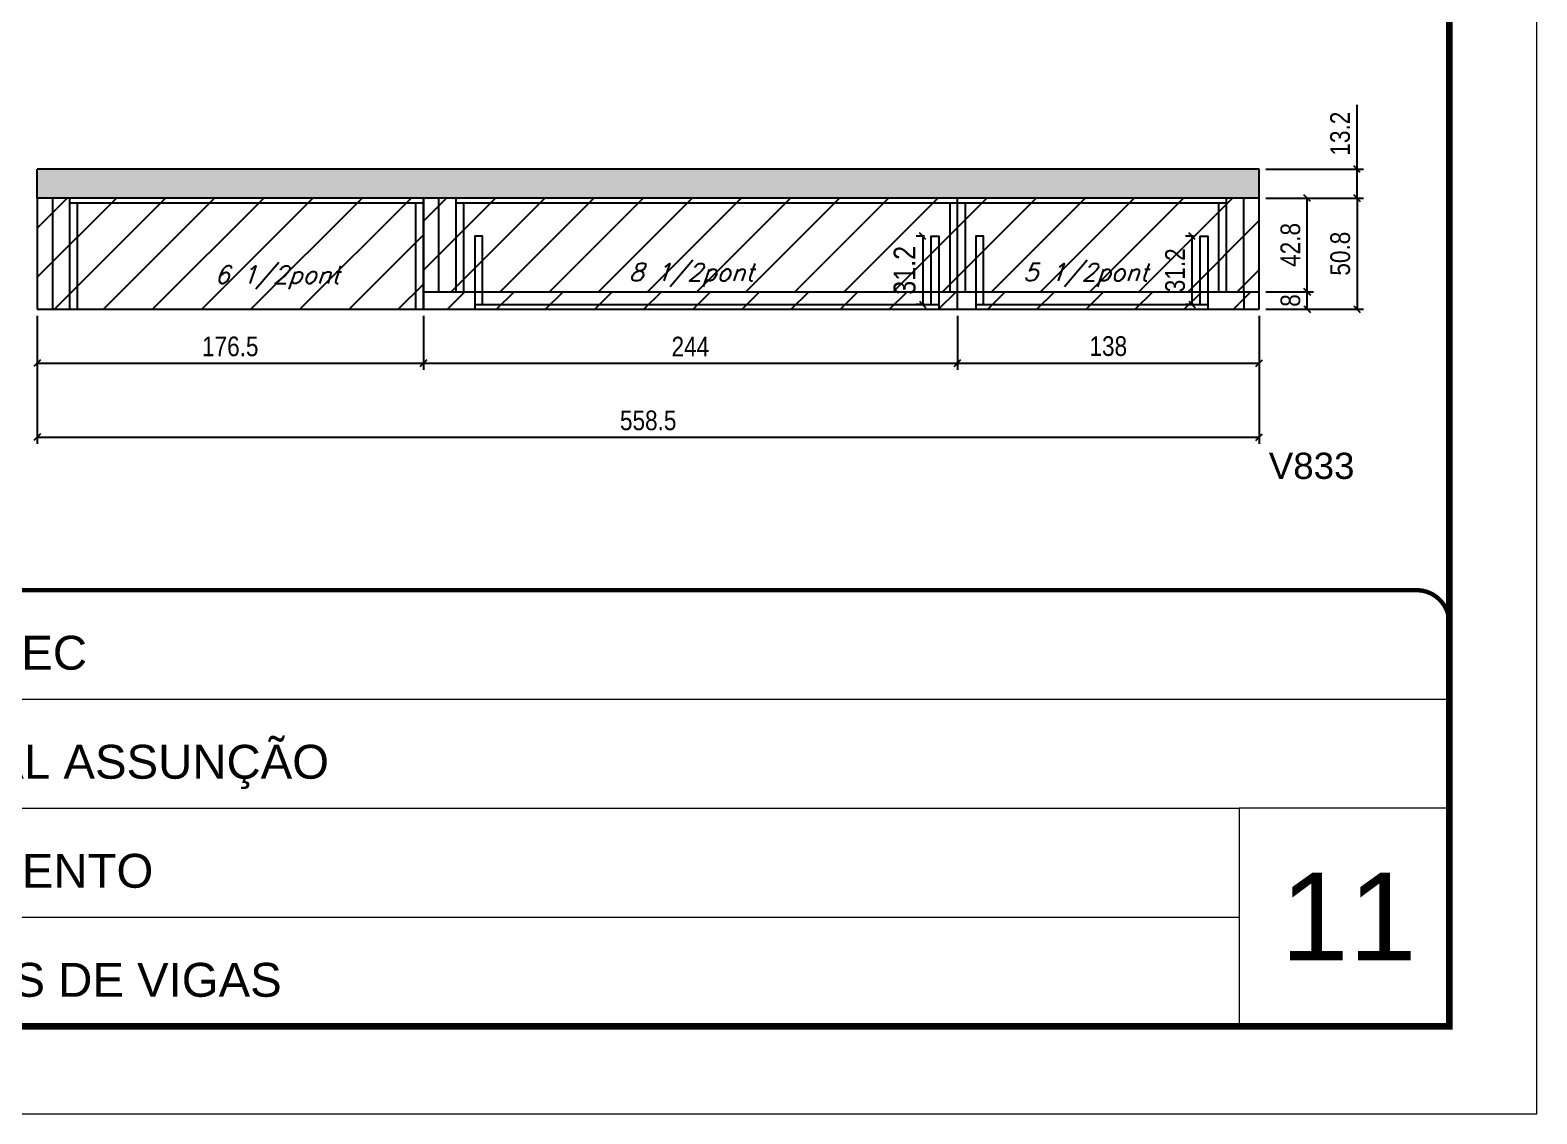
# Model space of a CAD drawing. Extents: x -20960 to -5926, y -2106 to 21915.
# Drawn here: x -8227 to -7538, y 18568 to 19063 of the extents above; entities that cross this region are included whole.
import ezdxf

# ---------------------------------------------------------------- set-up
doc = ezdxf.new("R2010")
doc.units = 0
doc.linetypes.add('CONTINUO', pattern=[0])
doc.linetypes.add('DASHED', pattern=[0.75, 0.5, -0.25])
for name, color, linetype in [('5', 5, 'Continuous'), ('COTA', 241, 'Continuous'), ('Painéis', 200, 'Continuous'), ('Reaproveitamento', 251, 'Continuous'), ('SARR_2.2x7', 40, 'Continuous'), ('SARR_3.5x7', 81, 'Continuous'), ('texto', 7, 'Continuous')]:
    doc.layers.add(name, color=color, linetype=linetype)
for name, color, linetype, lineweight in [('CARIMBO', 255, 'Continuous', 9), ('Folhas', 255, 'Continuous', 9), ('SARRAFO DE PRESSAO', 251, 'DASHED', 9)]:
    doc.layers.add(name, color=color, linetype=linetype, lineweight=lineweight)
doc.styles.add('ARIAL', font='arial.ttf')
doc.styles.add('COTA TECNICA', font='techl___.ttf', dxfattribs={"height": 10})
doc.styles.add('COTA TECNICA-50', font='techl___.ttf', dxfattribs={"height": 9})
doc.styles.add('Romans', font='romans.shx')
doc.styles.get("Standard").update_dxf_attribs({"font": 'arial.ttf'})
doc.dimstyles.new('COTA PAINEL-50', dxfattribs={"dimtxt": 9, "dimasz": 3, "dimexe": 3, "dimexo": 3, "dimgap": 3, "dimtad": 1, "dimdec": 1, "dimzin": 12, "dimdsep": 46, "dimtxsty": 'COTA TECNICA-50', "dimblk1": 'OBLIQUE', "dimblk2": 'OBLIQUE', "dimsah": 1, "dimcen": 0.9, "dimclrd": 4, "dimclre": 4, "dimclrt": 240, "dimadec": 1, "dimazin": 3, "dimtfac": 1, "dimtdec": 1, "dimtmove": 0, "dimatfit": 3, "dimfxl": 1, "dimtolj": 1, "dimtzin": 12, "dimarcsym": 0})
doc.dimstyles.new('PAINEL', dxfattribs={"dimtxt": 10, "dimasz": 3, "dimexe": 3, "dimexo": 3, "dimgap": 3, "dimtad": 1, "dimdec": 1, "dimzin": 12, "dimdsep": 46, "dimtxsty": 'COTA TECNICA', "dimblk1": 'OBLIQUE', "dimblk2": 'OBLIQUE', "dimsah": 1, "dimcen": 0.9, "dimclrd": 4, "dimclre": 4, "dimclrt": 240, "dimadec": 1, "dimazin": 3, "dimtfac": 1, "dimtdec": 1, "dimtmove": 0, "dimatfit": 3, "dimfxl": 1, "dimtolj": 1, "dimtzin": 12, "dimarcsym": 0})
pattern_1 = [(45, (1585, 0), (-11.22532, 11.22532), [])]

# ---------------------------------------------------------------- blocks, each defined once
blk = doc.blocks.new('9999999999')
at = {"color": 30, "linetype": 'CONTINUO'}
for p, q in [((98564.56, 34379.64), (99583.98, 34379.64)), ((98564.56, 34329.83), (99487.98, 34329.83)), ((99583.98, 34329.83), (99487.98, 34329.83)), ((99487.98, 34329.83), (99487.98, 34230.21)), ((98564.56, 34280.02), (99487.98, 34280.02))]:
    blk.add_line(p, q, dxfattribs=at)
at = {"color": 30, "linetype": 'CONTINUO', "const_width": 2}
blk.add_lwpolyline([(99583.98, 34230.21), (99583.98, 34414.45, 0.414214), (99568.98, 34429.45), (98228.98, 34429.45, 0.414214), (98213.98, 34414.45), (98213.98, 34245.21, 0.414214), (98228.98, 34230.21), (99583.98, 34230.21)], format="xyb", dxfattribs=at)
at = {"layer": 'Folhas'}
blk.add_lwpolyline([(98138.98, 34190.21), (99623.98, 34190.21), (99623.98, 35240.21), (98138.98, 35240.21)], close=True, dxfattribs=at)
at = {"layer": 'Folhas', "color": 30, "const_width": 3}
blk.add_lwpolyline([(98213.98, 34230.21), (99583.98, 34230.21), (99583.98, 35200.21), (98213.98, 35200.21)], close=True, dxfattribs=at)
at = {"color": 7, "linetype": 'Continuous', "ltscale": 5, "style": 'ARIAL'}
for s, height, p in [('ROCONTEC', 15.483, (98837.68, 34393.13)), ('HOSPITAL ASSUNÇÃO', 15.4829, (98837.68, 34343.32)), ('6° PAVIMENTO', 15.4829, (98837.68, 34293.51)), ('LATERAIS DE VIGAS', 15.4829, (98837.68, 34243.7))]:
    blk.add_text(s, height=height, dxfattribs=at).set_placement(p)
blk = doc.blocks.new('_Oblique')
at = {"color": 0, "linetype": 'ByBlock', "lineweight": -2}
blk.add_line((-0.5, -0.5), (0.5, 0.5), dxfattribs=at)
blk = doc.blocks.new('*D323')
at = {"layer": 'COTA', "color": 4, "lineweight": -2, "transparency": 16777216}
for p, q in [((-7662.37, 18986.64), (-7617.69, 18986.64)), ((-7620.69, 18986.64), (-7620.69, 18935.84)), ((-7662.37, 18935.84), (-7617.69, 18935.84))]:
    blk.add_line(p, q, dxfattribs=at)
at = {"layer": 'Defpoints', "color": 0, "transparency": 16777216}
for p in [(-7665.37, 18986.64), (-7665.37, 18935.84), (-7620.69, 18935.84)]:
    blk.add_point(p, dxfattribs=at)
at = {"layer": 'COTA', "color": 4, "lineweight": -2, "transparency": 16777216, "xscale": 3, "yscale": 3, "zscale": 3}
for p, rotation in [((-7620.69, 18986.64), 90), ((-7620.69, 18935.84), 270)]:
    blk.add_blockref('_Oblique', p, dxfattribs=dict(at, rotation=rotation))
at = {"layer": 'COTA', "color": 240, "transparency": 16777216, "insert": (-7628.31, 18961.24), "char_height": 9, "attachment_point": 5, "rotation": 90, "style": 'COTA TECNICA-50'}
blk.add_mtext('\\A1;50.8', dxfattribs=at)
blk = doc.blocks.new('*D381')
at = {"layer": 'COTA', "color": 4, "lineweight": -2, "ltscale": 25, "transparency": 16777216}
for p, q in [((-7818.33, 18969.24), (-7822.16, 18969.24)), ((-7819.16, 18969.24), (-7819.16, 18938.04)), ((-7818.33, 18938.04), (-7822.16, 18938.04))]:
    blk.add_line(p, q, dxfattribs=at)
at = {"layer": 'Defpoints', "color": 0, "ltscale": 25, "transparency": 16777216}
for p in [(-7815.33, 18969.24), (-7819.16, 18938.04), (-7815.33, 18938.04)]:
    blk.add_point(p, dxfattribs=at)
at = {"layer": 'COTA', "color": 4, "lineweight": -2, "ltscale": 25, "transparency": 16777216, "xscale": 3, "yscale": 3, "zscale": 3}
for p, rotation in [((-7819.16, 18969.24), 90), ((-7819.16, 18938.04), 270)]:
    blk.add_blockref('_Oblique', p, dxfattribs=dict(at, rotation=rotation))
at = {"layer": 'COTA', "color": 240, "ltscale": 25, "transparency": 16777216, "insert": (-7827.38, 18953.64), "char_height": 10, "attachment_point": 5, "rotation": 90, "style": 'COTA TECNICA'}
blk.add_mtext('\\A1;31.2', dxfattribs=at)
blk = doc.blocks.new('*D363')
at = {"layer": 'COTA', "color": 4, "lineweight": -2, "transparency": 16777216}
for p, q in [((-7695.37, 18969.24), (-7699.1, 18969.24)), ((-7696.1, 18969.24), (-7696.1, 18938.04)), ((-7695.37, 18938.04), (-7699.1, 18938.04))]:
    blk.add_line(p, q, dxfattribs=at)
at = {"layer": 'Defpoints', "color": 0, "transparency": 16777216}
for p in [(-7692.37, 18969.24), (-7696.1, 18938.04), (-7692.37, 18938.04)]:
    blk.add_point(p, dxfattribs=at)
at = {"layer": 'COTA', "color": 4, "lineweight": -2, "transparency": 16777216, "xscale": 3, "yscale": 3, "zscale": 3}
for p, rotation in [((-7696.1, 18969.24), 90), ((-7696.1, 18938.04), 270)]:
    blk.add_blockref('_Oblique', p, dxfattribs=dict(at, rotation=rotation))
at = {"layer": 'COTA', "color": 240, "transparency": 16777216, "insert": (-7703.8, 18953.64), "char_height": 9, "attachment_point": 5, "rotation": 90, "style": 'COTA TECNICA-50'}
blk.add_mtext('\\A1;31.2', dxfattribs=at)
blk = doc.blocks.new('*D364')
at = {"layer": 'COTA', "color": 4, "lineweight": -2, "transparency": 16777216}
for p, q in [((-8223.83, 18932.84), (-8223.83, 18908.23)), ((-8047.33, 18932.84), (-8047.33, 18908.23)), ((-8223.83, 18911.23), (-8047.33, 18911.23))]:
    blk.add_line(p, q, dxfattribs=at)
at = {"layer": 'Defpoints', "color": 0, "transparency": 16777216}
for p in [(-8223.83, 18935.84), (-8047.33, 18935.84), (-8047.33, 18911.23)]:
    blk.add_point(p, dxfattribs=at)
at = {"layer": 'COTA', "color": 4, "lineweight": -2, "transparency": 16777216, "xscale": 3, "yscale": 3, "zscale": 3, "rotation": 180}
blk.add_blockref('_Oblique', (-8223.83, 18911.23), dxfattribs=at)
at = {"layer": 'COTA', "color": 4, "lineweight": -2, "transparency": 16777216, "xscale": 3, "yscale": 3, "zscale": 3}
blk.add_blockref('_Oblique', (-8047.33, 18911.23), dxfattribs=at)
at = {"layer": 'COTA', "color": 240, "transparency": 16777216, "insert": (-8135.58, 18918.83), "char_height": 9, "attachment_point": 5, "style": 'COTA TECNICA-50'}
blk.add_mtext('\\A1;176.5', dxfattribs=at)
blk = doc.blocks.new('*D365')
at = {"layer": 'COTA', "color": 4, "lineweight": -2, "transparency": 16777216}
for p, q in [((-8047.33, 18932.84), (-8047.33, 18908.23)), ((-7803.33, 18932.84), (-7803.33, 18908.23)), ((-8047.33, 18911.23), (-7803.33, 18911.23))]:
    blk.add_line(p, q, dxfattribs=at)
at = {"layer": 'Defpoints', "color": 0, "transparency": 16777216}
for p in [(-8047.33, 18935.84), (-7803.33, 18935.84), (-7803.33, 18911.23)]:
    blk.add_point(p, dxfattribs=at)
at = {"layer": 'COTA', "color": 4, "lineweight": -2, "transparency": 16777216, "xscale": 3, "yscale": 3, "zscale": 3, "rotation": 180}
blk.add_blockref('_Oblique', (-8047.33, 18911.23), dxfattribs=at)
at = {"layer": 'COTA', "color": 4, "lineweight": -2, "transparency": 16777216, "xscale": 3, "yscale": 3, "zscale": 3}
blk.add_blockref('_Oblique', (-7803.33, 18911.23), dxfattribs=at)
at = {"layer": 'COTA', "color": 240, "transparency": 16777216, "insert": (-7925.33, 18918.8), "char_height": 9, "attachment_point": 5, "style": 'COTA TECNICA-50'}
blk.add_mtext('\\A1;244', dxfattribs=at)
blk = doc.blocks.new('*D366')
at = {"layer": 'COTA', "color": 4, "lineweight": -2, "transparency": 16777216}
for p, q in [((-7803.33, 18932.84), (-7803.33, 18908.23)), ((-7665.37, 18932.84), (-7665.37, 18908.23)), ((-7803.33, 18911.23), (-7665.37, 18911.23))]:
    blk.add_line(p, q, dxfattribs=at)
at = {"layer": 'Defpoints', "color": 0, "transparency": 16777216}
for p in [(-7803.33, 18935.84), (-7665.37, 18935.84), (-7665.37, 18911.23)]:
    blk.add_point(p, dxfattribs=at)
at = {"layer": 'COTA', "color": 4, "lineweight": -2, "transparency": 16777216, "xscale": 3, "yscale": 3, "zscale": 3, "rotation": 180}
blk.add_blockref('_Oblique', (-7803.33, 18911.23), dxfattribs=at)
at = {"layer": 'COTA', "color": 4, "lineweight": -2, "transparency": 16777216, "xscale": 3, "yscale": 3, "zscale": 3}
blk.add_blockref('_Oblique', (-7665.37, 18911.23), dxfattribs=at)
at = {"layer": 'COTA', "color": 240, "transparency": 16777216, "insert": (-7734.35, 18918.95), "char_height": 9, "attachment_point": 5, "style": 'COTA TECNICA-50'}
blk.add_mtext('\\A1;138', dxfattribs=at)
blk = doc.blocks.new('*D367')
at = {"layer": 'COTA', "color": 4, "lineweight": -2, "transparency": 16777216}
for p, q in [((-8223.83, 18932.84), (-8223.83, 18874.4)), ((-7665.37, 18932.84), (-7665.37, 18874.4)), ((-8223.83, 18877.4), (-7665.37, 18877.4))]:
    blk.add_line(p, q, dxfattribs=at)
at = {"layer": 'Defpoints', "color": 0, "transparency": 16777216}
for p in [(-8223.83, 18935.84), (-7665.37, 18935.84), (-7665.37, 18877.4)]:
    blk.add_point(p, dxfattribs=at)
at = {"layer": 'COTA', "color": 4, "lineweight": -2, "transparency": 16777216, "xscale": 3, "yscale": 3, "zscale": 3, "rotation": 180}
blk.add_blockref('_Oblique', (-8223.83, 18877.4), dxfattribs=at)
at = {"layer": 'COTA', "color": 4, "lineweight": -2, "transparency": 16777216, "xscale": 3, "yscale": 3, "zscale": 3}
blk.add_blockref('_Oblique', (-7665.37, 18877.4), dxfattribs=at)
at = {"layer": 'COTA', "color": 240, "transparency": 16777216, "insert": (-7944.6, 18885.02), "char_height": 9, "attachment_point": 5, "style": 'COTA TECNICA-50'}
blk.add_mtext('\\A1;558.5', dxfattribs=at)
blk = doc.blocks.new('*D368')
at = {"layer": 'COTA', "color": 4, "lineweight": -2, "transparency": 16777216}
for p, q in [((-7620.69, 18999.84), (-7620.69, 19029.3)), ((-7662.37, 18999.84), (-7617.69, 18999.84)), ((-7620.69, 18986.64), (-7620.69, 18999.84)), ((-7662.37, 18986.64), (-7617.69, 18986.64))]:
    blk.add_line(p, q, dxfattribs=at)
at = {"layer": 'Defpoints', "color": 0, "transparency": 16777216}
for p in [(-7665.37, 18999.84), (-7620.69, 18999.84), (-7665.37, 18986.64)]:
    blk.add_point(p, dxfattribs=at)
at = {"layer": 'COTA', "color": 4, "lineweight": -2, "transparency": 16777216, "xscale": 3, "yscale": 3, "zscale": 3}
for p, rotation in [((-7620.69, 18999.84), 90), ((-7620.69, 18986.64), 270)]:
    blk.add_blockref('_Oblique', p, dxfattribs=dict(at, rotation=rotation))
at = {"layer": 'COTA', "color": 240, "transparency": 16777216, "insert": (-7628.38, 19016.07), "char_height": 9, "attachment_point": 5, "rotation": 90, "style": 'COTA TECNICA-50'}
blk.add_mtext('\\A1;13.2', dxfattribs=at)
blk = doc.blocks.new('*D369')
at = {"layer": 'COTA', "color": 4, "lineweight": -2, "transparency": 16777216}
for p, q in [((-7662.37, 18943.84), (-7640.51, 18943.84)), ((-7643.51, 18935.84), (-7643.51, 18943.84)), ((-7662.37, 18935.84), (-7640.51, 18935.84))]:
    blk.add_line(p, q, dxfattribs=at)
at = {"layer": 'Defpoints', "color": 0, "transparency": 16777216}
for p in [(-7665.37, 18943.84), (-7643.51, 18943.84), (-7665.37, 18935.84)]:
    blk.add_point(p, dxfattribs=at)
at = {"layer": 'COTA', "color": 4, "lineweight": -2, "transparency": 16777216, "xscale": 3, "yscale": 3, "zscale": 3}
for p, rotation in [((-7643.51, 18943.84), 90), ((-7643.51, 18935.84), 270)]:
    blk.add_blockref('_Oblique', p, dxfattribs=dict(at, rotation=rotation))
at = {"layer": 'COTA', "color": 240, "transparency": 16777216, "insert": (-7651.1, 18939.84), "char_height": 9, "attachment_point": 5, "rotation": 90, "style": 'COTA TECNICA-50'}
blk.add_mtext('\\A1;8', dxfattribs=at)
blk = doc.blocks.new('*D370')
at = {"layer": 'COTA', "color": 4, "lineweight": -2, "transparency": 16777216}
for p, q in [((-7662.37, 18986.64), (-7640.51, 18986.64)), ((-7643.51, 18943.84), (-7643.51, 18986.64)), ((-7662.37, 18943.84), (-7640.51, 18943.84))]:
    blk.add_line(p, q, dxfattribs=at)
at = {"layer": 'Defpoints', "color": 0, "transparency": 16777216}
for p in [(-7665.37, 18986.64), (-7643.51, 18986.64), (-7665.37, 18943.84)]:
    blk.add_point(p, dxfattribs=at)
at = {"layer": 'COTA', "color": 4, "lineweight": -2, "transparency": 16777216, "xscale": 3, "yscale": 3, "zscale": 3}
for p, rotation in [((-7643.51, 18986.64), 90), ((-7643.51, 18943.84), 270)]:
    blk.add_blockref('_Oblique', p, dxfattribs=dict(at, rotation=rotation))
at = {"layer": 'COTA', "color": 240, "transparency": 16777216, "insert": (-7651.1, 18965.24), "char_height": 9, "attachment_point": 5, "rotation": 90, "style": 'COTA TECNICA-50'}
blk.add_mtext('\\A1;42.8', dxfattribs=at)

msp = doc.modelspace()

# ---------------------------------------------------------------- hatches: boundary and pattern name
at = {"layer": 'COTA', "linetype": 'ByBlock'}
h = msp.add_hatch(dxfattribs=at)
h.set_pattern_fill('AR-CONC', color=256, scale=0.03)
h.set_pattern_definition([(50, (1585, 0), (5.4655401, -0.4781726), [0.5715, -6.2865]), (355, (1585, 0), (-1.0573026, 5.7317054), [0.4572, -5.0292175]), (100.451445, (1585.4555, -0.04), (4.4082374, 5.2535326), [0.4857003, -5.3427073]), (46.1842, (1585, 1.524), (8.1323712, -1.2612698), [0.85725, -9.42975]), (96.635558, (1585.678, 1.419), (7.122124, 7.4227837), [0.7285507, -8.0140682]), (351.18415, (1585, 1.524), (7.122124, 7.4227837), [0.685799, -7.543792]), (21, (1585.762, 1.143), (4.5484317, -3.0679559), [0.5715, -6.2865]), (326, (1585.762, 1.143), (1.8540609, 5.525639), [0.4572, -5.0292]), (71.451445, (1586.141, 0.8873), (6.4024926, 2.4576831), [0.4857003, -5.3426981]), (37.5, (1585, 0), (0.0926581, 2.53665117), [0, -4.96824, 0, -5.1054, 0, -5.04825]), (7.5, (1585, 0), (2.00458988, 3.00541724), [0, -2.91084, 0, -4.85394, 0, -1.92405]), (327.5, (1583.3007, 0), (4.06771786, -0.17186232), [0, -1.905, 0, -5.9436, 0, -7.8867]), (317.5, (1582.5387, 0), (4.44387544, 0.76279473), [0, -2.4765, 0, -3.94716, 0, -5.6007])])
h.paths.add_polyline_path([(-7665.37, 18986.64), (-7665.37, 18999.84), (-8223.83, 18999.84), (-8223.83, 18986.64)])
at = {"layer": 'Reaproveitamento', "transparency": 33554684}
h = msp.add_hatch(dxfattribs=at)
h.set_pattern_fill('ANSI31', color=256, scale=5)
h.set_pattern_definition(pattern_1)
h.paths.add_polyline_path([(-8047.33, 18935.84), (-8047.33, 18986.64), (-8223.83, 18986.64), (-8223.83, 18935.84)])
at = {"layer": 'Reaproveitamento', "ltscale": 25}
h = msp.add_hatch(dxfattribs=at)
h.set_pattern_fill('ANSI31', color=256, scale=5)
h.set_pattern_definition([(45, (-149064.397, -7183.508), (-11.2253202, 11.2253202), [])])
h.paths.add_polyline_path([(-7665.37, 18986.64), (-8047.33, 18986.64), (-8047.33, 18943.84), (-7665.37, 18943.84)])
at = {"layer": 'Reaproveitamento', "transparency": 33554684}
h = msp.add_hatch(dxfattribs=at)
h.set_pattern_fill('ANSI31', color=256, scale=5)
h.set_pattern_definition(pattern_1)
h.paths.add_polyline_path([(-8047.33, 18943.84), (-8047.33, 18935.84), (-7803.33, 18935.84), (-7803.33, 18943.84)])
h = msp.add_hatch(dxfattribs=at)
h.set_pattern_fill('ANSI31', color=256, scale=5)
h.set_pattern_definition(pattern_1)
h.paths.add_polyline_path([(-7803.33, 18943.84), (-7803.33, 18935.84), (-7665.37, 18935.84), (-7665.37, 18943.84)])

# ---------------------------------------------------------------- linework, layer by layer
at = {"layer": 'COTA', "linetype": 'ByBlock'}
for p, q in [((-7665.37, 18999.84), (-8223.83, 18999.84)), ((-8223.83, 18986.64), (-8223.83, 18999.84)), ((-7665.37, 18986.64), (-7665.37, 18999.84))]:
    msp.add_line(p, q, dxfattribs=at)
at = {"layer": 'Painéis', "ltscale": 25}
for p, q in [((-8223.83, 18986.64), (-8223.83, 18935.84)), ((-8208.83, 18986.64), (-8208.83, 18986.64)), ((-8047.33, 18986.64), (-8047.33, 18935.84)), ((-7803.33, 18935.84), (-7803.33, 18986.64)), ((-7665.37, 18935.84), (-7665.37, 18986.64))]:
    msp.add_line(p, q, dxfattribs=at)
at = {"layer": 'Painéis'}
for p, q in [((-7665.37, 18986.64), (-8223.83, 18986.64)), ((-8047.33, 18943.84), (-7665.37, 18943.84)), ((-8223.83, 18935.84), (-7665.37, 18935.84))]:
    msp.add_line(p, q, dxfattribs=at)
at = {"layer": 'SARR_2.2x7', "linetype": 'Continuous'}
for p, q in [((-8216.83, 18986.64), (-8216.83, 18935.84)), ((-8208.83, 18984.44), (-8047.33, 18984.44)), ((-8040.33, 18943.84), (-8040.33, 18986.64)), ((-8032.33, 18984.44), (-7803.33, 18984.44)), ((-7803.33, 18984.44), (-7680.37, 18984.44)), ((-7672.37, 18943.84), (-7672.37, 18986.64)), ((-7672.37, 18943.84), (-7672.37, 18935.84))]:
    msp.add_line(p, q, dxfattribs=at)
at = {"layer": 'SARR_2.2x7', "linetype": 'Continuous', "ltscale": 50}
for p, q in [((-8023.83, 18938.04), (-7811.83, 18938.04)), ((-7794.81, 18938.04), (-7688.87, 18938.04))]:
    msp.add_line(p, q, dxfattribs=at)
at = {"layer": 'SARR_3.5x7'}
for p, q in [((-8208.83, 18935.84), (-8208.83, 18986.64)), ((-8205.33, 18935.84), (-8205.33, 18984.44)), ((-8050.83, 18935.84), (-8050.83, 18984.44)), ((-8047.33, 18935.84), (-8047.33, 18986.64)), ((-8032.33, 18943.84), (-8032.33, 18986.64)), ((-8028.83, 18943.84), (-8028.83, 18984.44)), ((-7806.83, 18984.44), (-7806.83, 18943.84)), ((-7799.81, 18984.44), (-7799.81, 18943.84)), ((-7683.87, 18943.84), (-7683.87, 18984.44)), ((-7680.37, 18943.84), (-7680.37, 18986.64))]:
    msp.add_line(p, q, dxfattribs=at)
for points in [[(-8020.33, 18938.04), (-8020.33, 18969.24), (-8023.83, 18969.24), (-8023.83, 18935.84)], [(-7815.33, 18938.04), (-7815.33, 18969.24), (-7811.83, 18969.24), (-7811.83, 18935.84)], [(-7791.31, 18938.04), (-7791.31, 18969.24), (-7794.81, 18969.24), (-7794.81, 18935.84)], [(-7692.37, 18938.04), (-7692.37, 18969.24), (-7688.87, 18969.24), (-7688.87, 18935.84)]]:
    msp.add_lwpolyline(points, dxfattribs=at)

# ---------------------------------------------------------------- block references
at = {"layer": 'SARRAFO DE PRESSAO', "color": 6, "linetype": 'ByBlock'}
msp.add_blockref('9999999999', (-107162.48, -15621.96), dxfattribs=at)

# ---------------------------------------------------------------- texts
at = {"layer": '5', "linetype": 'Continuous'}
msp.add_text('V833', height=12, rotation=0.00004, dxfattribs=at).set_placement((-7661, 18858.32))
at = {"layer": 'CARIMBO', "style": 'ARIAL'}
msp.add_text('11', height=40, dxfattribs=at).set_placement((-7655.64, 18638.38))
at = {"layer": 'texto', "color": 2, "char_height": 8, "attachment_point": 5, "style": 'Romans'}
for s, insert in [('{\\Q19;\\C256;6 1/2pont}', (-8114.17, 18950.34)), ('{\\Q19;\\C256;8 1/2pont}', (-7924.89, 18951.47)), ('{\\Q19;\\C256;5 1/2pont}', (-7744.71, 18951.47))]:
    msp.add_mtext(s, dxfattribs=dict(at, insert=insert))

# ---------------------------------------------------------------- dimensions: what is measured, and where the dimension line sits
at = {"layer": 'COTA'}
for base, p1, p2, picture, middle in [((-7620.69, 18999.84), (-7665.37, 18986.64), (-7665.37, 18999.84), '*D368', (-7628.38, 19016.07)), ((-7620.69, 18935.84), (-7665.37, 18986.64), (-7665.37, 18935.84), '*D323', (-7628.31, 18961.24)), ((-7696.1, 18938.04), (-7692.37, 18969.24), (-7692.37, 18938.04), '*D363', (-7703.8, 18953.64))]:
    dim = msp.add_linear_dim(base=base, p1=p1, p2=p2, angle=90, dimstyle='COTA PAINEL-50', dxfattribs=at)
    dim.commit()
    dim.dimension.update_dxf_attribs({"geometry": picture, "text_midpoint": middle})
dim = msp.add_linear_dim(base=(-7643.51, 18986.64), p1=(-7665.37, 18943.84), p2=(-7665.37, 18986.64), angle=90, dimstyle='COTA PAINEL-50', override={"dimtmove": 1}, dxfattribs=at)
dim.commit()
dim.dimension.update_dxf_attribs({"geometry": '*D370', "text_midpoint": (-7651.1, 18965.24)})
at = {"layer": 'COTA', "ltscale": 25}
dim = msp.add_linear_dim(base=(-7819.16, 18938.04), p1=(-7815.33, 18969.24), p2=(-7815.33, 18938.04), angle=90, dimstyle='PAINEL', dxfattribs=at)
dim.commit()
dim.dimension.update_dxf_attribs({"geometry": '*D381', "text_midpoint": (-7827.38, 18953.64)})
at = {"layer": 'COTA'}
dim = msp.add_linear_dim(base=(-7643.51, 18943.84), p1=(-7665.37, 18935.84), p2=(-7665.37, 18943.84), angle=90, dimstyle='COTA PAINEL-50', dxfattribs=at)
dim.commit()
dim.dimension.update_dxf_attribs({"geometry": '*D369', "text_midpoint": (-7643.51, 18939.84), "dimtype": 160})
for base, p2, picture, middle in [((-8047.33, 18911.23), (-8047.33, 18935.84), '*D364', (-8135.58, 18918.83)), ((-7665.37, 18877.4), (-7665.37, 18935.84), '*D367', (-7944.6, 18885.02))]:
    dim = msp.add_linear_dim(base=base, p1=(-8223.83, 18935.84), p2=p2, dimstyle='COTA PAINEL-50', dxfattribs=at)
    dim.commit()
    dim.dimension.update_dxf_attribs({"geometry": picture, "text_midpoint": middle})
for base, p1, p2, picture, middle in [((-7803.33, 18911.23), (-8047.33, 18935.84), (-7803.33, 18935.84), '*D365', (-7925.33, 18918.8)), ((-7665.37, 18911.23), (-7803.33, 18935.84), (-7665.37, 18935.84), '*D366', (-7734.35, 18918.95))]:
    dim = msp.add_linear_dim(base=base, p1=p1, p2=p2, dimstyle='COTA PAINEL-50', override={"dimtmove": 1}, dxfattribs=at)
    dim.commit()
    dim.dimension.update_dxf_attribs({"geometry": picture, "text_midpoint": middle})

doc.saveas('drawing.dxf')
